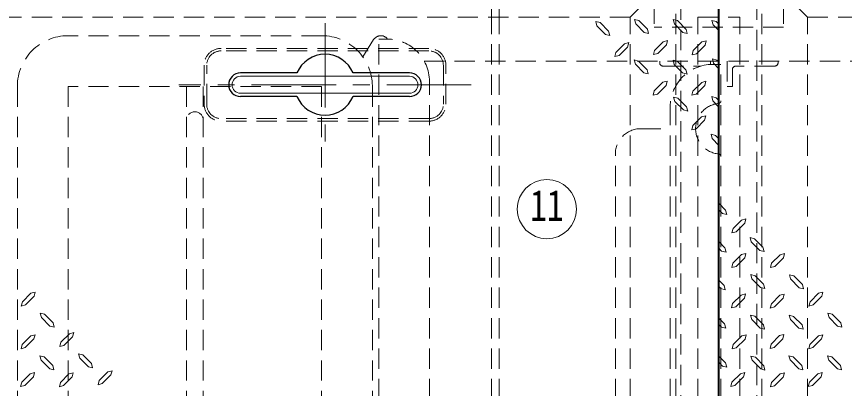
# Model space of a CAD drawing. Units: millimetres at full size, sheet at 1:10; details may follow other scales. Extents: x -2106 to 1944, y -1394 to 1416.
# Drawn here: x -1661.2 to -1171.4, y 911.7 to 1131.6 of the extents above; entities that cross this region are included whole.
import ezdxf
from ezdxf.enums import TextEntityAlignment as Align

# ---------------------------------------------------------------- set-up
doc = ezdxf.new("R2010")
doc.units = ezdxf.units.MM
doc.header["$LTSCALE"] = 10
doc.linetypes.add('CHAIN1', pattern=[8, 5, -1, 1, -1])
doc.linetypes.add('DASHED1', pattern=[1.8, 1.2, -0.6])
doc.layers.add('0-0_ﾚｲﾔ1', color=4, linetype='Continuous', lineweight=9)
doc.styles.add('ＭＳ ゴシック', font='')
doc.styles.get('ＭＳ ゴシック').set_extended_font_data('MS Gothic')

msp = doc.modelspace()

# ---------------------------------------------------------------- linework, layer by layer
at = {"layer": '0-0_ﾚｲﾔ1', "linetype": 'DASHED1'}
for p, q in [((-1284.01, 1175.27), (-1284.01, 1125.27)), ((-1380.22, 1131.27), (-1380.22, 1158.27)), ((-1375.72, 1131.27), (-1375.72, 1158.27)), ((-1271.22, 905.27), (-1271.22, 1158.27)), ((-1220.22, 905.27), (-1220.22, 1158.27)), ((-1480.72, 1120.27), (-1630.72, 1120.27)), ((-1449.95, 1117.95), (-1456.37, 1107.8)), ((-1441.97, 1118.27), (-1446.97, 1118.27)), ((-1446.97, 905.27), (-1446.97, 1118.27)), ((-1420.04, 1105.27), (-1071.4, 1105.27)), ((-1280.72, 1104.27), (-1280.72, 1105.27)), ((-1278.72, 1102.27), (-1256.47, 1102.27)), ((-1250.72, 1105.27), (-1250.72, 1103.24)), ((-1249.47, 1103.27), (-1244.47, 1103.27)), ((-1244.47, 905.27), (-1244.47, 1103.27)), ((-1212.72, 1102.27), (-1235.72, 1102.27)), ((-1210.72, 1104.27), (-1210.72, 1105.27)), ((-1237.72, 1100.27), (-1237.72, 1090.27)), ((-1416.97, 905.27), (-1416.97, 1093.27)), ((-1660.72, 1090.27), (-1660.72, 905.27)), ((-1560.72, 1090.27), (-1560.72, 905.27)), ((-1550.72, 1090.27), (-1550.72, 905.27)), ((-1480.72, 1090.27), (-1480.72, 905.27)), ((-1450.72, 1090.27), (-1450.72, 905.27)), ((-1274.47, 905.27), (-1274.47, 1078.27)), ((-1291.97, 1065.27), (-1274.47, 1065.27)), ((-1306.97, 905.27), (-1306.97, 1050.27))]:
    msp.add_line(p, q, dxfattribs=at)
at = {"layer": '0-0_ﾚｲﾔ1', "color": 1, "lineweight": 40}
msp.add_line((-1245.72, 905.27), (-1245.72, 1171.27), dxfattribs=at)
at = {"layer": '0-0_ﾚｲﾔ1', "color": 7, "linetype": 'DASHED1', "lineweight": 18}
for p, q in [((-1298.22, 1131.27), (-1268.69, 1160.8)), ((-1193.22, 1131.27), (-1222.75, 1160.8)), ((-1268.22, 1159.67), (-1268.22, 905.27)), ((-1223.22, 1159.67), (-1223.22, 905.27)), ((-1298.22, 1131.27), (-1671.72, 1131.27)), ((-1380.22, 905.27), (-1380.22, 1131.27)), ((-1375.72, 905.27), (-1375.72, 1131.27)), ((-1298.22, 905.27), (-1298.22, 1131.27)), ((-1258.22, 1131.27), (-1233.22, 1131.27)), ((-1258.22, 905.27), (-1258.22, 1131.27)), ((-1233.22, 905.27), (-1233.22, 1131.27)), ((-1193.22, 1131.27), (-819.72, 1131.27)), ((-1193.22, 905.27), (-1193.22, 1131.27)), ((-1417.22, 1112.77), (-1540.22, 1112.77)), ((-1417.22, 1111.27), (-1540.22, 1111.27)), ((-1550.22, 1102.77), (-1550.22, 1079.77)), ((-1548.72, 1079.77), (-1548.72, 1102.77)), ((-1408.72, 1102.77), (-1408.72, 1079.77)), ((-1407.22, 1079.77), (-1407.22, 1102.77)), ((-1417.22, 1071.27), (-1540.22, 1071.27)), ((-1417.22, 1069.77), (-1540.22, 1069.77))]:
    msp.add_line(p, q, dxfattribs=at)
at = {"layer": '0-0_ﾚｲﾔ1', "linetype": 'CHAIN1'}
for p, q in [((-1478.72, 1127.77), (-1478.72, 1054.77)), ((-1392.22, 1091.27), (-1565.22, 1091.27))]:
    msp.add_line(p, q, dxfattribs=at)
at = {"layer": '0-0_ﾚｲﾔ1'}
for p, q in [((-1317.84, 1126.11), (-1318.48, 1128.68)), ((-1315.99, 1128.04), (-1318.48, 1128.68)), ((-1315.99, 1128.04), (-1310.93, 1122.9)), ((-1294.94, 1127.32), (-1295.58, 1129.89)), ((-1293.09, 1129.25), (-1295.58, 1129.89)), ((-1294.94, 1127.32), (-1289.88, 1122.25)), ((-1293.09, 1129.25), (-1288.03, 1124.1)), ((-1272.04, 1127.24), (-1272.68, 1129.81)), ((-1270.19, 1129.17), (-1272.68, 1129.81)), ((-1272.04, 1127.24), (-1266.97, 1122.17)), ((-1270.19, 1129.17), (-1265.13, 1124.02)), ((-1247.29, 1128.68), (-1249.86, 1129.33)), ((-1249.14, 1126.75), (-1249.86, 1129.33)), ((-1249.14, 1126.75), (-1245.72, 1123.34)), ((-1247.29, 1128.68), (-1245.72, 1127.12)), ((-1317.84, 1126.11), (-1312.78, 1121.05)), ((-1310.93, 1122.9), (-1310.21, 1120.41)), ((-1287.31, 1121.61), (-1289.88, 1122.25)), ((-1288.03, 1124.1), (-1287.31, 1121.61)), ((-1264.4, 1121.53), (-1266.97, 1122.17)), ((-1265.13, 1124.02), (-1264.4, 1121.53)), ((-1310.21, 1120.41), (-1312.78, 1121.05)), ((-1304.74, 1108.51), (-1299.68, 1113.58)), ((-1281.84, 1109.72), (-1276.78, 1114.78)), ((-1258.94, 1109.64), (-1253.88, 1114.7)), ((-1306.67, 1110.36), (-1307.31, 1107.87)), ((-1304.74, 1108.51), (-1307.31, 1107.87)), ((-1283.77, 1111.57), (-1284.41, 1109.08)), ((-1281.84, 1109.72), (-1284.41, 1109.08)), ((-1260.87, 1111.49), (-1261.51, 1109)), ((-1258.94, 1109.64), (-1261.51, 1109)), ((-1295.1, 1103.37), (-1295.74, 1105.94)), ((-1293.25, 1105.3), (-1295.74, 1105.94)), ((-1295.1, 1103.37), (-1290.04, 1098.31)), ((-1293.25, 1105.3), (-1288.19, 1100.16)), ((-1272.2, 1103.29), (-1272.84, 1105.86)), ((-1270.35, 1105.22), (-1272.84, 1105.86)), ((-1272.2, 1103.29), (-1267.14, 1098.23)), ((-1270.35, 1105.22), (-1265.29, 1100.08)), ((-1246.97, 1105.86), (-1249.54, 1106.5)), ((-1248.89, 1103.93), (-1249.54, 1106.5)), ((-1248.89, 1103.93), (-1245.72, 1100.76)), ((-1246.97, 1105.86), (-1245.72, 1104.62)), ((-1287.47, 1097.67), (-1290.04, 1098.31)), ((-1288.19, 1100.16), (-1287.47, 1097.67)), ((-1264.56, 1097.59), (-1267.14, 1098.23)), ((-1265.29, 1100.08), (-1264.56, 1097.59)), ((-1283.93, 1087.62), (-1284.57, 1085.13)), ((-1282, 1085.77), (-1276.94, 1090.84)), ((-1261.03, 1087.54), (-1261.67, 1085.05)), ((-1259.1, 1085.69), (-1254.04, 1090.75)), ((-1282, 1085.77), (-1284.57, 1085.13)), ((-1269.95, 1083.28), (-1272.52, 1083.92)), ((-1271.8, 1081.35), (-1272.52, 1083.92)), ((-1269.95, 1083.28), (-1264.89, 1078.22)), ((-1259.1, 1085.69), (-1261.67, 1085.05)), ((-1247.37, 1083.6), (-1249.94, 1084.25)), ((-1249.22, 1081.67), (-1249.94, 1084.25)), ((-1247.37, 1083.6), (-1245.72, 1081.96)), ((-1271.8, 1081.35), (-1266.73, 1076.37)), ((-1264.89, 1078.22), (-1264.16, 1075.65)), ((-1249.22, 1081.67), (-1245.72, 1078.04)), ((-1264.16, 1075.65), (-1266.73, 1076.37)), ((-1261.11, 1067.13), (-1256.05, 1072.19)), ((-1259.18, 1065.28), (-1254.2, 1070.34)), ((-1261.11, 1067.13), (-1261.75, 1064.56)), ((-1259.18, 1065.28), (-1261.75, 1064.56)), ((-1247.77, 1061.34), (-1250.34, 1061.99)), ((-1249.62, 1059.42), (-1250.34, 1061.99)), ((-1249.62, 1059.42), (-1245.72, 1055.36)), ((-1247.77, 1061.34), (-1245.72, 1059.3)), ((-1241.82, 1017.13), (-1245.72, 1021.18)), ((-1243.67, 1015.2), (-1245.72, 1017.25)), ((-1243.67, 1015.2), (-1241.1, 1014.56)), ((-1241.82, 1017.13), (-1241.1, 1014.56)), ((-1232.26, 1011.26), (-1237.24, 1006.2)), ((-1230.33, 1009.42), (-1235.39, 1004.35)), ((-1232.26, 1011.26), (-1229.69, 1011.99)), ((-1230.33, 1009.42), (-1229.69, 1011.99)), ((-1227.28, 1000.9), (-1224.71, 1000.17)), ((-1226.56, 998.33), (-1227.28, 1000.9)), ((-1219.64, 995.19), (-1224.71, 1000.17)), ((-1242.22, 994.87), (-1245.72, 998.51)), ((-1244.07, 992.94), (-1245.72, 994.59)), ((-1242.22, 994.87), (-1241.5, 992.3)), ((-1221.49, 993.26), (-1226.56, 998.33)), ((-1219.64, 995.19), (-1218.92, 992.62)), ((-1244.07, 992.94), (-1241.5, 992.3)), ((-1232.34, 990.85), (-1237.4, 985.79)), ((-1232.34, 990.85), (-1229.77, 991.5)), ((-1230.41, 989), (-1229.77, 991.5)), ((-1221.49, 993.26), (-1218.92, 992.62)), ((-1209.44, 990.77), (-1214.5, 985.71)), ((-1209.44, 990.77), (-1206.87, 991.42)), ((-1207.51, 988.92), (-1206.87, 991.42)), ((-1242.55, 972.61), (-1245.72, 975.79)), ((-1226.88, 978.96), (-1224.31, 978.32)), ((-1226.15, 976.47), (-1226.88, 978.96)), ((-1221.09, 971.33), (-1226.15, 976.47)), ((-1219.24, 973.25), (-1224.31, 978.32)), ((-1203.97, 978.88), (-1201.4, 978.24)), ((-1203.25, 976.39), (-1203.97, 978.88)), ((-1198.19, 971.25), (-1203.25, 976.39)), ((-1196.34, 973.17), (-1201.4, 978.24)), ((-1244.47, 970.68), (-1245.72, 971.93)), ((-1244.47, 970.68), (-1241.9, 970.04)), ((-1242.55, 972.61), (-1241.9, 970.04)), ((-1221.09, 971.33), (-1218.6, 970.68)), ((-1219.24, 973.25), (-1218.6, 970.68)), ((-1198.19, 971.25), (-1195.7, 970.6)), ((-1196.34, 973.17), (-1195.7, 970.6)), ((-1652.7, 968.03), (-1657.76, 962.97)), ((-1652.7, 968.03), (-1650.13, 968.67)), ((-1650.77, 966.18), (-1650.13, 968.67)), ((-1232.5, 966.91), (-1237.56, 961.84)), ((-1232.5, 966.91), (-1229.93, 967.55)), ((-1230.57, 965.06), (-1229.93, 967.55)), ((-1209.6, 966.83), (-1214.66, 961.76)), ((-1209.6, 966.83), (-1207.03, 967.47)), ((-1207.67, 964.98), (-1207.03, 967.47)), ((-1186.7, 968.03), (-1191.76, 962.97)), ((-1186.7, 968.03), (-1184.13, 968.67)), ((-1184.77, 966.18), (-1184.13, 968.67)), ((-1647.23, 956.14), (-1644.66, 955.5)), ((-1646.51, 953.65), (-1647.23, 956.14)), ((-1639.6, 950.43), (-1644.66, 955.5)), ((-1181.23, 956.14), (-1178.66, 955.5)), ((-1180.51, 953.65), (-1181.23, 956.14)), ((-1173.6, 950.43), (-1178.66, 955.5)), ((-1641.45, 948.5), (-1646.51, 953.65)), ((-1639.6, 950.43), (-1638.96, 947.86)), ((-1242.31, 949.79), (-1245.72, 953.21)), ((-1227.04, 955.01), (-1224.47, 954.37)), ((-1226.31, 952.52), (-1227.04, 955.01)), ((-1221.25, 947.38), (-1226.31, 952.52)), ((-1219.4, 949.31), (-1224.47, 954.37)), ((-1204.14, 954.93), (-1201.56, 954.29)), ((-1203.41, 952.44), (-1204.14, 954.93)), ((-1198.35, 947.3), (-1203.41, 952.44)), ((-1196.5, 949.23), (-1201.56, 954.29)), ((-1175.45, 948.5), (-1180.51, 953.65)), ((-1173.6, 950.43), (-1172.96, 947.86)), ((-1641.45, 948.5), (-1638.96, 947.86)), ((-1244.15, 947.86), (-1245.72, 949.43)), ((-1244.15, 947.86), (-1241.58, 947.22)), ((-1242.31, 949.79), (-1241.58, 947.22)), ((-1221.25, 947.38), (-1218.76, 946.74)), ((-1219.4, 949.31), (-1218.76, 946.74)), ((-1198.35, 947.3), (-1195.86, 946.66)), ((-1196.5, 949.23), (-1195.86, 946.66)), ((-1175.45, 948.5), (-1172.96, 947.86)), ((-1652.86, 942.8), (-1657.92, 937.74)), ((-1652.86, 942.8), (-1650.29, 943.44)), ((-1650.93, 940.95), (-1650.29, 943.44)), ((-1629.96, 944), (-1635.02, 938.94)), ((-1629.96, 944), (-1627.39, 944.65)), ((-1628.03, 942.16), (-1627.39, 944.65)), ((-1232.18, 942.72), (-1237.24, 937.66)), ((-1232.18, 942.72), (-1229.61, 943.36)), ((-1230.25, 940.87), (-1229.61, 943.36)), ((-1209.76, 942.88), (-1214.82, 937.82)), ((-1209.76, 942.88), (-1207.19, 943.52)), ((-1207.83, 941.03), (-1207.19, 943.52)), ((-1186.86, 942.8), (-1191.92, 937.74)), ((-1186.86, 942.8), (-1184.29, 943.44)), ((-1184.93, 940.95), (-1184.29, 943.44)), ((-1647.39, 930.91), (-1644.82, 930.26)), ((-1646.67, 928.42), (-1647.39, 930.91)), ((-1624.49, 932.11), (-1621.92, 931.47)), ((-1623.77, 929.62), (-1624.49, 932.11)), ((-1616.86, 926.41), (-1621.92, 931.47)), ((-1241.82, 926.81), (-1245.72, 930.71)), ((-1226.72, 930.83), (-1224.14, 930.18)), ((-1225.99, 928.34), (-1226.72, 930.83)), ((-1204.3, 930.99), (-1201.72, 930.34)), ((-1203.57, 928.5), (-1204.3, 930.99)), ((-1181.39, 930.91), (-1178.82, 930.26)), ((-1180.67, 928.42), (-1181.39, 930.91)), ((-1641.61, 923.27), (-1646.67, 928.42)), ((-1639.76, 925.2), (-1644.82, 930.26)), ((-1618.71, 924.48), (-1623.77, 929.62)), ((-1616.86, 926.41), (-1616.22, 923.84)), ((-1243.67, 924.88), (-1245.72, 927.22)), ((-1241.82, 926.81), (-1241.1, 924.24)), ((-1220.93, 923.19), (-1225.99, 928.34)), ((-1219.08, 925.12), (-1224.14, 930.18)), ((-1198.51, 923.35), (-1203.57, 928.5)), ((-1196.66, 925.28), (-1201.72, 930.34)), ((-1175.61, 923.27), (-1180.67, 928.42)), ((-1173.76, 925.2), (-1178.82, 930.26)), ((-1653.1, 920.38), (-1650.53, 921.02)), ((-1651.17, 918.53), (-1650.53, 921.02)), ((-1641.61, 923.27), (-1639.12, 922.63)), ((-1639.76, 925.2), (-1639.12, 922.63)), ((-1630.2, 920.3), (-1627.63, 920.94)), ((-1628.27, 918.45), (-1627.63, 920.94)), ((-1618.71, 924.48), (-1616.22, 923.84)), ((-1607.3, 921.5), (-1612.36, 916.44)), ((-1607.3, 921.5), (-1604.72, 922.15)), ((-1605.37, 919.66), (-1604.72, 922.15)), ((-1243.67, 924.88), (-1241.1, 924.24)), ((-1232.98, 920.38), (-1230.41, 921.02)), ((-1231.06, 918.53), (-1230.41, 921.02)), ((-1220.93, 923.19), (-1218.44, 922.55)), ((-1219.08, 925.12), (-1218.44, 922.55)), ((-1209.52, 920.22), (-1206.95, 920.86)), ((-1207.59, 918.37), (-1206.95, 920.86)), ((-1198.51, 923.35), (-1196.02, 922.71)), ((-1196.66, 925.28), (-1196.02, 922.71)), ((-1187.1, 920.38), (-1184.53, 921.02)), ((-1185.17, 918.53), (-1184.53, 921.02)), ((-1175.61, 923.27), (-1173.12, 922.63)), ((-1173.76, 925.2), (-1173.12, 922.63)), ((-1653.1, 920.38), (-1658.16, 915.32)), ((-1630.2, 920.3), (-1635.26, 915.24)), ((-1232.98, 920.38), (-1238.05, 915.32)), ((-1209.52, 920.22), (-1214.58, 915.16)), ((-1187.1, 920.38), (-1192.16, 915.32))]:
    msp.add_line(p, q, dxfattribs=at)
at = {"layer": '0-0_ﾚｲﾔ1', "color": 5, "lineweight": 25}
for p, q in [((-1495.3, 1098.27), (-1528.72, 1098.27)), ((-1428.72, 1098.27), (-1462.14, 1098.27)), ((-1495.3, 1084.27), (-1528.72, 1084.27)), ((-1428.72, 1084.27), (-1462.14, 1084.27))]:
    msp.add_line(p, q, dxfattribs=at)
at = {"layer": '0-0_ﾚｲﾔ1', "color": 7, "lineweight": 18}
for p, q in [((-1428.72, 1096.27), (-1528.72, 1096.27)), ((-1428.72, 1086.27), (-1528.72, 1086.27))]:
    msp.add_line(p, q, dxfattribs=at)
at = {"layer": '0-0_ﾚｲﾔ1', "linetype": 'DASHED1'}
for points in [[(-1207.43, 1175.27), (-1207.43, 1125.27), (-1284.01, 1125.27)], [(-1240.72, 1105.27), (-1240.72, 1090.27), (-1237.72, 1090.27)], [(-1480.72, 1090.27), (-1630.72, 1090.27), (-1630.72, 905.27)]]:
    msp.add_lwpolyline(points, dxfattribs=at)
at = {"layer": '0-0_ﾚｲﾔ1'}
for points in [[(-1283.77, 1111.57), (-1278.63, 1116.71), (-1276.14, 1117.35), (-1276.78, 1114.78)], [(-1260.87, 1111.49), (-1255.72, 1116.63), (-1253.23, 1117.27), (-1253.88, 1114.7)], [(-1306.67, 1110.36), (-1301.53, 1115.5), (-1299.04, 1116.15), (-1299.68, 1113.58)], [(-1283.93, 1087.62), (-1278.79, 1092.76), (-1276.3, 1093.41), (-1276.94, 1090.84)], [(-1261.03, 1087.54), (-1255.89, 1092.68), (-1253.39, 1093.33), (-1254.04, 1090.75)], [(-1256.05, 1072.19), (-1253.47, 1072.92), (-1254.2, 1070.34)], [(-1235.39, 1004.35), (-1237.97, 1003.63), (-1237.24, 1006.2)], [(-1230.41, 989), (-1235.56, 983.86), (-1238.05, 983.22), (-1237.4, 985.79)], [(-1207.51, 988.92), (-1212.65, 983.78), (-1215.14, 983.14), (-1214.5, 985.71)], [(-1650.77, 966.18), (-1655.91, 961.04), (-1658.4, 960.4), (-1657.76, 962.97)], [(-1230.57, 965.06), (-1235.72, 959.92), (-1238.21, 959.27), (-1237.56, 961.84)], [(-1207.67, 964.98), (-1212.81, 959.84), (-1215.31, 959.19), (-1214.66, 961.76)], [(-1184.77, 966.18), (-1189.91, 961.04), (-1192.4, 960.4), (-1191.76, 962.97)], [(-1650.93, 940.95), (-1656.07, 935.81), (-1658.56, 935.17), (-1657.92, 937.74)], [(-1628.03, 942.16), (-1633.17, 937.01), (-1635.66, 936.37), (-1635.02, 938.94)], [(-1230.25, 940.87), (-1235.39, 935.73), (-1237.89, 935.09), (-1237.24, 937.66)], [(-1207.83, 941.03), (-1212.97, 935.89), (-1215.47, 935.25), (-1214.82, 937.82)], [(-1184.93, 940.95), (-1190.07, 935.81), (-1192.56, 935.17), (-1191.92, 937.74)], [(-1651.17, 918.53), (-1656.31, 913.39), (-1658.81, 912.75), (-1658.16, 915.32)], [(-1628.27, 918.45), (-1633.41, 913.31), (-1635.9, 912.67), (-1635.26, 915.24)], [(-1605.37, 919.66), (-1610.51, 914.51), (-1613, 913.87), (-1612.36, 916.44)], [(-1231.06, 918.53), (-1236.2, 913.39), (-1238.69, 912.75), (-1238.05, 915.32)], [(-1207.59, 918.37), (-1212.73, 913.23), (-1215.22, 912.59), (-1214.58, 915.16)], [(-1185.17, 918.53), (-1190.31, 913.39), (-1192.81, 912.75), (-1192.16, 915.32)]]:
    msp.add_lwpolyline(points, dxfattribs=at)
at = {"layer": '0-0_ﾚｲﾔ1', "color": 7, "lineweight": 18}
msp.add_circle((-1347.45, 1017.73), 17.5, dxfattribs=at)
at = {"layer": '0-0_ﾚｲﾔ1', "linetype": 'DASHED1'}
for centre, radius, start, end in [((-1630.72, 1090.27), 30, 90, 180), ((-1480.72, 1090.27), 30, 0, 90), ((-1445.72, 1115.27), 5, 36.8519, 147.6665), ((-1441.97, 1093.27), 25, 0, 90), ((-1278.72, 1104.27), 2, 180, 270), ((-1249.47, 1078.27), 25, 90, 180), ((-1235.72, 1100.27), 2, 90, 180), ((-1212.72, 1104.27), 2, 270, 0), ((-1244.47, 1065.27), 15, 95.2159, 264.7841), ((-1245.97, 1081.7), 1.5, 275.2159, 0), ((-1555.72, 1070.27), 5, 0, 180), ((-1291.97, 1050.27), 15, 90, 180), ((-1245.97, 1048.84), 1.5, 0, 84.7841)]:
    msp.add_arc(centre, radius, start, end, dxfattribs=at)
at = {"layer": '0-0_ﾚｲﾔ1', "color": 7, "linetype": 'DASHED1', "lineweight": 18}
for centre, radius, start, end in [((-1540.22, 1102.77), 10, 90, 180), ((-1417.22, 1102.77), 10, 0, 90), ((-1540.22, 1102.77), 8.5, 90, 180), ((-1417.22, 1102.77), 8.5, 0, 90), ((-1540.22, 1079.77), 10, 180, 270), ((-1540.22, 1079.77), 8.5, 180, 270), ((-1417.22, 1079.77), 10, 270, 0), ((-1417.22, 1079.77), 8.5, 270, 0)]:
    msp.add_arc(centre, radius, start, end, dxfattribs=at)
at = {"layer": '0-0_ﾚｲﾔ1', "color": 5, "lineweight": 25}
for centre, radius, start, end in [((-1478.72, 1091.27), 18, 22.8854, 157.1146), ((-1528.72, 1091.27), 7, 90, 270), ((-1428.72, 1091.27), 7, 270, 90), ((-1478.72, 1091.27), 18, 202.8854, 337.1146)]:
    msp.add_arc(centre, radius, start, end, dxfattribs=at)
at = {"layer": '0-0_ﾚｲﾔ1', "color": 7, "lineweight": 18}
for centre, start, end in [((-1528.72, 1091.27), 90, 270), ((-1428.72, 1091.27), 270, 90)]:
    msp.add_arc(centre, 5, start, end, dxfattribs=at)

# ---------------------------------------------------------------- texts
at = {"layer": '0-0_ﾚｲﾔ1', "color": 7, "style": 'ＭＳ ゴシック', "width": 0.8}
msp.add_text('11', height=18.33, dxfattribs=at).set_placement((-1357.45, 1005.23), align=Align.BOTTOM_LEFT)

doc.saveas('drawing.dxf')
